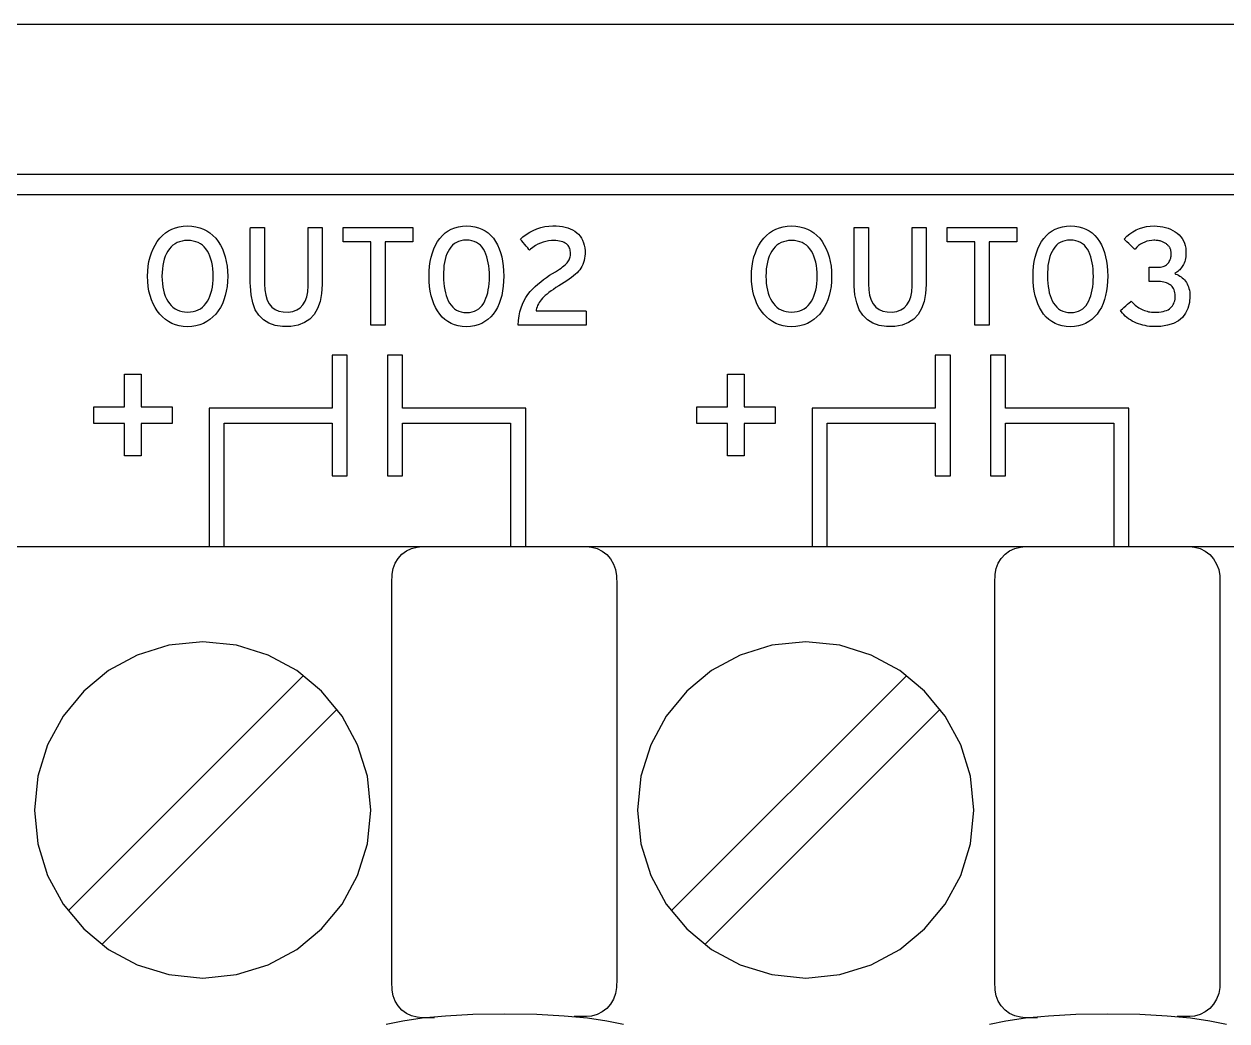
# Model space of a CAD drawing. Extents: x 1 to 47.7, y 0.2 to 33.4.
# Drawn here: x 27.297 to 28.493, y 14.192 to 15.184 of the extents above; entities that cross this region are included whole.
import ezdxf

# ---------------------------------------------------------------- set-up
doc = ezdxf.new("R2010")
doc.units = 0
doc.header["$MEASUREMENT"] = 0
doc.layers.add('6_0____DWG', color=7, linetype='CONTINUOUS')

msp = doc.modelspace()

# ---------------------------------------------------------------- linework, layer by layer
at = {"layer": '6_0____DWG'}
for points in [[(27.2886, 15.1836), (27.3414, 15.1836), (27.3951, 15.1836), (27.4499, 15.1836), (27.5058, 15.1836), (27.5626, 15.1836), (27.6204, 15.1836), (27.6793, 15.1836), (27.7391, 15.1836), (27.7999, 15.1836), (27.8616, 15.1836), (27.9243, 15.1836), (27.9879, 15.1836), (28.0524, 15.1836), (28.1179, 15.1836), (28.1842, 15.1836), (28.2514, 15.1836), (28.3195, 15.1836), (28.3884, 15.1836), (28.4582, 15.1836), (28.5288, 15.1836)], [(28.568, 15.0339), (28.4617, 15.0339), (28.3571, 15.0339), (28.2544, 15.0339), (28.1536, 15.0339), (28.0547, 15.0339), (27.9579, 15.0339), (27.8633, 15.0339), (27.7707, 15.0339), (27.6804, 15.0339), (27.5924, 15.0339), (27.5068, 15.0339), (27.4235, 15.0339), (27.3428, 15.0339), (27.2646, 15.0339)], [(27.2665, 15.0139), (27.3107, 15.0139), (27.3563, 15.0139), (27.4035, 15.0139), (27.4521, 15.0139), (27.5021, 15.0139), (27.5536, 15.0139), (27.6064, 15.0139), (27.6606, 15.0139), (27.7162, 15.0139), (27.773, 15.0139), (27.8312, 15.0139), (27.8906, 15.0139), (27.9513, 15.0139), (28.0131, 15.0139), (28.0762, 15.0139), (28.1404, 15.0139), (28.2058, 15.0139), (28.2722, 15.0139), (28.3398, 15.0139), (28.4084, 15.0139), (28.4781, 15.0139), (28.5488, 15.0139)], [(27.6557, 14.967), (27.6557, 14.884), (27.6416, 14.884), (27.6416, 14.967), (27.6141, 14.967), (27.6141, 14.9812), (27.6832, 14.9812), (27.6832, 14.967), (27.6557, 14.967)], [(28.2566, 14.967), (28.2566, 14.884), (28.2425, 14.884), (28.2425, 14.967), (28.215, 14.967), (28.215, 14.9812), (28.2841, 14.9812), (28.2841, 14.967), (28.2566, 14.967)], [(27.6031, 14.7865), (27.6031, 14.734), (27.6181, 14.734), (27.6181, 14.854), (27.6031, 14.854), (27.6031, 14.8015), (27.4806, 14.8015), (27.4806, 14.6636), (27.4956, 14.6636), (27.4956, 14.7865), (27.6031, 14.7865)], [(27.6731, 14.8015), (27.6731, 14.854), (27.6581, 14.854), (27.6581, 14.734), (27.6731, 14.734), (27.6731, 14.7865), (27.7806, 14.7865), (27.7806, 14.6636), (27.7956, 14.6636), (27.7956, 14.8015), (27.6731, 14.8015)], [(28.2031, 14.8015), (28.0806, 14.8015), (28.0806, 14.6636), (28.0956, 14.6636), (28.0956, 14.7865), (28.2031, 14.7865), (28.2031, 14.734), (28.2181, 14.734), (28.2181, 14.854), (28.2031, 14.854), (28.2031, 14.8015)], [(28.2731, 14.854), (28.2581, 14.854), (28.2581, 14.734), (28.2731, 14.734), (28.2731, 14.7865), (28.3806, 14.7865), (28.3806, 14.6636), (28.3956, 14.6636), (28.3956, 14.8015), (28.2731, 14.8015), (28.2731, 14.854)], [(27.4131, 14.7862), (27.4131, 14.7538), (27.3965, 14.7538), (27.3965, 14.7862), (27.3658, 14.7862), (27.3658, 14.8028), (27.3965, 14.8028), (27.3965, 14.8353), (27.4131, 14.8353), (27.4131, 14.8028), (27.4438, 14.8028), (27.4438, 14.7862), (27.4131, 14.7862)], [(28.0131, 14.7862), (28.0131, 14.7538), (27.9965, 14.7538), (27.9965, 14.7862), (27.9659, 14.7862), (27.9659, 14.8028), (27.9965, 14.8028), (27.9965, 14.8353), (28.0131, 14.8353), (28.0131, 14.8028), (28.0438, 14.8028), (28.0438, 14.7862), (28.0131, 14.7862)], [(26.4752, 14.6636), (31.4522, 14.6636)], [(27.7049, 14.1948), (27.7044, 14.1948), (27.703, 14.1948), (27.7011, 14.1948), (27.6989, 14.1948), (27.6967, 14.1948), (27.6947, 14.1948), (27.6932, 14.1948), (27.6925, 14.1948), (27.6877, 14.1952), (27.6821, 14.1967), (27.677, 14.1991), (27.6725, 14.2024), (27.6687, 14.2065), (27.6657, 14.2113), (27.6636, 14.2166), (27.6626, 14.2223), (27.6625, 14.2309), (27.6625, 14.2653), (27.6625, 14.322), (27.6625, 14.392), (27.6625, 14.4664), (27.6625, 14.5364), (27.6625, 14.5931), (27.6625, 14.6275), (27.6626, 14.6361), (27.6636, 14.6418), (27.6657, 14.6471), (27.6687, 14.6519), (27.6725, 14.656), (27.677, 14.6593), (27.6821, 14.6617), (27.6877, 14.6632), (27.6925, 14.6636), (27.6932, 14.6636), (27.6947, 14.6636), (27.6967, 14.6636), (27.6989, 14.6636), (27.7011, 14.6636), (27.703, 14.6636), (27.7044, 14.6636), (27.7049, 14.6636)], [(27.8438, 14.6636), (27.8443, 14.6636), (27.8457, 14.6636), (27.8476, 14.6636), (27.8498, 14.6636), (27.852, 14.6636), (27.854, 14.6636), (27.8555, 14.6636), (27.8562, 14.6636), (27.861, 14.6632), (27.8666, 14.6616), (27.8717, 14.6591), (27.8762, 14.6556), (27.88, 14.6513), (27.883, 14.6463), (27.8851, 14.6408), (27.8861, 14.6347), (27.8862, 14.626), (27.8862, 14.592), (27.8862, 14.5359), (27.8862, 14.4666), (27.8862, 14.3929), (27.8862, 14.3236), (27.8862, 14.2675), (27.8862, 14.2335), (27.8861, 14.2248), (27.8851, 14.2188), (27.883, 14.2132), (27.88, 14.2083), (27.8762, 14.204), (27.8717, 14.2005), (27.8666, 14.1979), (27.861, 14.1964), (27.8562, 14.196), (27.8555, 14.196), (27.854, 14.196), (27.852, 14.196), (27.8498, 14.196), (27.8476, 14.196), (27.8457, 14.196), (27.8443, 14.196), (27.8438, 14.196)], [(28.3049, 14.1948), (28.3044, 14.1948), (28.303, 14.1948), (28.3011, 14.1948), (28.2989, 14.1948), (28.2967, 14.1948), (28.2947, 14.1948), (28.2932, 14.1948), (28.2925, 14.1948), (28.2878, 14.1952), (28.2822, 14.1967), (28.277, 14.1991), (28.2725, 14.2024), (28.2687, 14.2065), (28.2657, 14.2113), (28.2636, 14.2166), (28.2626, 14.2223), (28.2625, 14.2309), (28.2625, 14.2653), (28.2625, 14.322), (28.2625, 14.392), (28.2625, 14.4664), (28.2625, 14.5364), (28.2625, 14.5931), (28.2625, 14.6275), (28.2626, 14.6361), (28.2636, 14.6418), (28.2657, 14.6471), (28.2687, 14.6519), (28.2725, 14.656), (28.277, 14.6593), (28.2822, 14.6617), (28.2878, 14.6632), (28.2925, 14.6636), (28.2932, 14.6636), (28.2947, 14.6636), (28.2967, 14.6636), (28.2989, 14.6636), (28.3011, 14.6636), (28.303, 14.6636), (28.3044, 14.6636), (28.3049, 14.6636)], [(28.4438, 14.6636), (28.4444, 14.6636), (28.4457, 14.6636), (28.4476, 14.6636), (28.4498, 14.6636), (28.452, 14.6636), (28.454, 14.6636), (28.4555, 14.6636), (28.4562, 14.6636), (28.461, 14.6632), (28.4666, 14.6616), (28.4717, 14.6591), (28.4762, 14.6556), (28.48, 14.6513), (28.483, 14.6463), (28.4851, 14.6408), (28.4861, 14.6347), (28.4862, 14.626), (28.4862, 14.592), (28.4862, 14.5359), (28.4862, 14.4666), (28.4862, 14.3929), (28.4862, 14.3236), (28.4862, 14.2675), (28.4862, 14.2335), (28.4861, 14.2248), (28.4851, 14.2188), (28.483, 14.2132), (28.48, 14.2083), (28.4762, 14.204), (28.4717, 14.2005), (28.4666, 14.1979), (28.461, 14.1964), (28.4562, 14.196), (28.4555, 14.196), (28.454, 14.196), (28.452, 14.196), (28.4498, 14.196), (28.4476, 14.196), (28.4457, 14.196), (28.4444, 14.196), (28.4438, 14.196)], [(27.3404, 14.3011), (27.5747, 14.5354)], [(27.9404, 14.3011), (28.1747, 14.5354)], [(27.3738, 14.2677), (27.6081, 14.502)], [(27.9739, 14.2677), (28.2081, 14.502)], [(27.6569, 14.1883), (27.6733, 14.1917), (27.6927, 14.1946), (27.7158, 14.1968), (27.743, 14.1983), (27.7748, 14.1988), (27.8067, 14.1983), (27.8339, 14.1968), (27.857, 14.1946), (27.8764, 14.1917), (27.8928, 14.1883)], [(28.2569, 14.1883), (28.2733, 14.1917), (28.2927, 14.1946), (28.3158, 14.1968), (28.343, 14.1983), (28.3748, 14.1988), (28.4067, 14.1983), (28.4339, 14.1968), (28.457, 14.1946), (28.4764, 14.1917), (28.4928, 14.1883)]]:
    msp.add_lwpolyline(points, dxfattribs=at)
for points in [[(27.4991, 14.9326), (27.4989, 14.9275), (27.4985, 14.9225), (27.4977, 14.9179), (27.4967, 14.9134), (27.4954, 14.9093), (27.4938, 14.9053), (27.4919, 14.9017), (27.4897, 14.8982), (27.4872, 14.895), (27.4844, 14.8922), (27.4815, 14.8896), (27.4783, 14.8875), (27.4749, 14.8858), (27.4713, 14.8844), (27.4675, 14.8834), (27.4634, 14.8827), (27.4592, 14.8824), (27.4549, 14.8827), (27.4509, 14.8834), (27.4471, 14.8844), (27.4436, 14.8858), (27.4402, 14.8875), (27.4371, 14.8896), (27.4342, 14.8922), (27.4315, 14.895), (27.429, 14.8982), (27.4268, 14.9017), (27.4249, 14.9053), (27.4232, 14.9093), (27.4219, 14.9134), (27.4208, 14.9179), (27.42, 14.9225), (27.4195, 14.9275), (27.4194, 14.9326), (27.4195, 14.9378), (27.42, 14.9427), (27.4208, 14.9474), (27.4219, 14.9519), (27.4232, 14.9561), (27.4249, 14.96), (27.4268, 14.9637), (27.429, 14.9672), (27.4315, 14.9704), (27.4342, 14.9732), (27.4371, 14.9757), (27.4402, 14.9778), (27.4436, 14.9795), (27.4471, 14.9809), (27.4509, 14.9819), (27.4549, 14.9825), (27.4592, 14.9827), (27.4634, 14.9825), (27.4675, 14.9819), (27.4713, 14.9809), (27.4749, 14.9795), (27.4783, 14.9778), (27.4815, 14.9757), (27.4844, 14.9732), (27.4872, 14.9704), (27.4897, 14.9672), (27.4919, 14.9637), (27.4938, 14.96), (27.4954, 14.9561), (27.4967, 14.9519), (27.4977, 14.9474), (27.4985, 14.9427), (27.4989, 14.9378)], [(27.5932, 14.9245), (27.5926, 14.9154), (27.5911, 14.9074), (27.5886, 14.9005), (27.5852, 14.8947), (27.5808, 14.89), (27.5754, 14.8865), (27.5691, 14.884), (27.5618, 14.8827), (27.5538, 14.8826), (27.5465, 14.8837), (27.5401, 14.886), (27.5346, 14.8894), (27.5301, 14.8938), (27.5266, 14.8994), (27.524, 14.9062), (27.5224, 14.914), (27.5217, 14.9229), (27.5216, 14.9262), (27.5216, 14.9312), (27.5216, 14.9389), (27.5216, 14.9481), (27.5216, 14.9579), (27.5216, 14.9672), (27.5216, 14.9748), (27.5216, 14.9798), (27.5217, 14.9812), (27.5224, 14.9812), (27.5239, 14.9812), (27.526, 14.9812), (27.5284, 14.9812), (27.5309, 14.9812), (27.5331, 14.9812), (27.5347, 14.9812), (27.5357, 14.9812), (27.5357, 14.9804), (27.5357, 14.9761), (27.5357, 14.9689), (27.5357, 14.96), (27.5357, 14.9503), (27.5357, 14.9409), (27.5357, 14.9329), (27.5357, 14.9273), (27.5357, 14.9252), (27.536, 14.919), (27.5369, 14.9137), (27.5384, 14.909), (27.5404, 14.9051), (27.543, 14.902), (27.5462, 14.8996), (27.55, 14.898), (27.5544, 14.8971), (27.5593, 14.897), (27.5638, 14.8977), (27.5678, 14.8992), (27.5712, 14.9013), (27.5739, 14.9042), (27.5761, 14.9078), (27.5777, 14.9121), (27.5787, 14.9172), (27.5791, 14.923), (27.5791, 14.9256), (27.5791, 14.9307), (27.5791, 14.9384), (27.5791, 14.9478), (27.5791, 14.9577), (27.5791, 14.967), (27.5791, 14.9747), (27.5791, 14.9798), (27.5791, 14.9812), (27.5798, 14.9812), (27.5814, 14.9812), (27.5835, 14.9812), (27.5859, 14.9812), (27.5883, 14.9812), (27.5905, 14.9812), (27.5922, 14.9812), (27.5931, 14.9812), (27.5932, 14.9804), (27.5932, 14.976), (27.5932, 14.9688), (27.5932, 14.9597), (27.5932, 14.9499), (27.5932, 14.9404), (27.5932, 14.9323), (27.5932, 14.9266)], [(27.7738, 14.9328), (27.7736, 14.9276), (27.7733, 14.9227), (27.7726, 14.918), (27.7717, 14.9136), (27.7705, 14.9094), (27.7691, 14.9055), (27.7674, 14.9017), (27.7655, 14.8983), (27.7632, 14.895), (27.7608, 14.8922), (27.758, 14.8896), (27.7551, 14.8875), (27.7519, 14.8858), (27.7484, 14.8844), (27.7447, 14.8834), (27.7407, 14.8827), (27.7365, 14.8824), (27.7324, 14.8827), (27.7284, 14.8833), (27.7248, 14.8843), (27.7213, 14.8857), (27.7181, 14.8875), (27.7152, 14.8896), (27.7125, 14.8921), (27.7101, 14.8949), (27.7078, 14.8981), (27.7059, 14.9015), (27.7042, 14.9052), (27.7028, 14.9091), (27.7016, 14.9133), (27.7007, 14.9177), (27.7, 14.9224), (27.6996, 14.9273), (27.6995, 14.9325), (27.6996, 14.9377), (27.7, 14.9426), (27.7007, 14.9473), (27.7016, 14.9517), (27.7028, 14.9559), (27.7043, 14.9599), (27.706, 14.9636), (27.708, 14.9671), (27.7102, 14.9703), (27.7127, 14.9732), (27.7154, 14.9757), (27.7184, 14.9778), (27.7216, 14.9796), (27.725, 14.9809), (27.7287, 14.9819), (27.7326, 14.9825), (27.7368, 14.9827), (27.741, 14.9825), (27.7449, 14.9819), (27.7486, 14.9809), (27.7521, 14.9795), (27.7553, 14.9778), (27.7582, 14.9757), (27.7609, 14.9732), (27.7634, 14.9704), (27.7656, 14.9672), (27.7675, 14.9638), (27.7692, 14.9601), (27.7706, 14.9562), (27.7717, 14.952), (27.7726, 14.9475), (27.7733, 14.9429), (27.7736, 14.9379)], [(27.788, 14.884), (27.7884, 14.8887), (27.7891, 14.8931), (27.7899, 14.8973), (27.791, 14.9012), (27.7924, 14.9049), (27.794, 14.9084), (27.7958, 14.9116), (27.7978, 14.9146), (27.8001, 14.9174), (27.8026, 14.92), (27.8051, 14.9225), (27.8077, 14.9249), (27.8105, 14.9272), (27.8133, 14.9294), (27.8163, 14.9315), (27.8193, 14.9336), (27.8224, 14.9355), (27.8252, 14.9371), (27.8272, 14.9384), (27.8291, 14.9396), (27.8308, 14.9408), (27.8323, 14.9419), (27.8337, 14.943), (27.8349, 14.9441), (27.836, 14.9451), (27.8369, 14.9461), (27.8376, 14.947), (27.8382, 14.948), (27.8387, 14.949), (27.8392, 14.95), (27.8396, 14.9511), (27.8399, 14.9521), (27.8401, 14.9532), (27.8402, 14.9543), (27.8402, 14.9554), (27.8402, 14.9567), (27.84, 14.9579), (27.8398, 14.9591), (27.8394, 14.9603), (27.839, 14.9613), (27.8384, 14.9623), (27.8377, 14.9632), (27.837, 14.9641), (27.8361, 14.9649), (27.835, 14.9656), (27.8338, 14.9662), (27.8325, 14.9668), (27.831, 14.9673), (27.8293, 14.9676), (27.8276, 14.9679), (27.8257, 14.9681), (27.8236, 14.9682), (27.8212, 14.9682), (27.8184, 14.9679), (27.8156, 14.9674), (27.8129, 14.9667), (27.8103, 14.9657), (27.8077, 14.9645), (27.8052, 14.9631), (27.8028, 14.9614), (27.8005, 14.9595), (27.7993, 14.9587), (27.7987, 14.9594), (27.7976, 14.9608), (27.7962, 14.9625), (27.7947, 14.9644), (27.7932, 14.9662), (27.7919, 14.9678), (27.7909, 14.969), (27.7905, 14.9696), (27.7929, 14.9718), (27.7962, 14.9743), (27.7996, 14.9765), (27.8031, 14.9783), (27.8068, 14.9799), (27.8106, 14.9811), (27.8145, 14.982), (27.8185, 14.9825), (27.8226, 14.9827), (27.8259, 14.9827), (27.8291, 14.9824), (27.8321, 14.982), (27.8349, 14.9814), (27.8375, 14.9807), (27.84, 14.9798), (27.8423, 14.9787), (27.8445, 14.9774), (27.8464, 14.976), (27.8482, 14.9744), (27.8498, 14.9726), (27.8511, 14.9706), (27.8522, 14.9684), (27.8531, 14.966), (27.8538, 14.9635), (27.8543, 14.9608), (27.8546, 14.9579), (27.8546, 14.9551), (27.8545, 14.9527), (27.8542, 14.9505), (27.8538, 14.9483), (27.8532, 14.9463), (27.8525, 14.9444), (27.8516, 14.9425), (27.8506, 14.9408), (27.8495, 14.9392), (27.8482, 14.9377), (27.8467, 14.9361), (27.845, 14.9346), (27.8431, 14.933), (27.8411, 14.9314), (27.8389, 14.9298), (27.8365, 14.9282), (27.834, 14.9265), (27.8313, 14.9248), (27.8284, 14.9231), (27.8257, 14.9213), (27.8231, 14.9196), (27.8208, 14.918), (27.8187, 14.9165), (27.8168, 14.9149), (27.8151, 14.9135), (27.8136, 14.9121), (27.8123, 14.9107), (27.8111, 14.9093), (27.81, 14.9079), (27.8091, 14.9065), (27.8082, 14.9051), (27.8075, 14.9036), (27.8069, 14.9022), (27.8063, 14.9007), (27.8059, 14.8991), (27.8059, 14.8981), (27.8088, 14.8981), (27.8144, 14.8981), (27.8218, 14.8981), (27.8302, 14.8981), (27.8386, 14.8981), (27.8461, 14.8981), (27.852, 14.8981), (27.8552, 14.8981), (27.8556, 14.8979), (27.8556, 14.8969), (27.8556, 14.8952), (27.8556, 14.893), (27.8556, 14.8907), (27.8556, 14.8883), (27.8556, 14.8863), (27.8556, 14.8848), (27.8556, 14.884), (27.8541, 14.884), (27.8484, 14.884), (27.8396, 14.884), (27.8288, 14.884), (27.8173, 14.884), (27.8063, 14.884), (27.7969, 14.884), (27.7904, 14.884)], [(28.1, 14.9326), (28.0998, 14.9275), (28.0994, 14.9225), (28.0986, 14.9179), (28.0976, 14.9134), (28.0963, 14.9093), (28.0946, 14.9053), (28.0927, 14.9017), (28.0906, 14.8982), (28.0881, 14.895), (28.0853, 14.8922), (28.0824, 14.8896), (28.0792, 14.8875), (28.0758, 14.8858), (28.0722, 14.8844), (28.0684, 14.8834), (28.0643, 14.8827), (28.0601, 14.8824), (28.0558, 14.8827), (28.0518, 14.8834), (28.048, 14.8844), (28.0445, 14.8858), (28.0411, 14.8875), (28.038, 14.8896), (28.0351, 14.8922), (28.0324, 14.895), (28.0299, 14.8982), (28.0277, 14.9017), (28.0257, 14.9053), (28.0241, 14.9093), (28.0227, 14.9134), (28.0217, 14.9179), (28.0209, 14.9225), (28.0204, 14.9275), (28.0203, 14.9326), (28.0204, 14.9378), (28.0209, 14.9427), (28.0217, 14.9474), (28.0227, 14.9519), (28.0241, 14.9561), (28.0257, 14.96), (28.0277, 14.9637), (28.0299, 14.9672), (28.0324, 14.9704), (28.0351, 14.9732), (28.038, 14.9757), (28.0411, 14.9778), (28.0445, 14.9795), (28.048, 14.9809), (28.0518, 14.9819), (28.0558, 14.9825), (28.0601, 14.9827), (28.0643, 14.9825), (28.0684, 14.9819), (28.0722, 14.9809), (28.0758, 14.9795), (28.0792, 14.9778), (28.0824, 14.9757), (28.0853, 14.9732), (28.0881, 14.9704), (28.0906, 14.9672), (28.0927, 14.9637), (28.0946, 14.96), (28.0963, 14.9561), (28.0976, 14.9519), (28.0986, 14.9474), (28.0994, 14.9427), (28.0998, 14.9378)], [(28.1941, 14.9245), (28.1935, 14.9154), (28.192, 14.9074), (28.1895, 14.9005), (28.1861, 14.8947), (28.1817, 14.89), (28.1763, 14.8865), (28.17, 14.884), (28.1627, 14.8827), (28.1547, 14.8826), (28.1473, 14.8837), (28.141, 14.886), (28.1355, 14.8894), (28.131, 14.8938), (28.1275, 14.8994), (28.1249, 14.9062), (28.1232, 14.914), (28.1225, 14.9229), (28.1225, 14.9262), (28.1225, 14.9312), (28.1225, 14.9389), (28.1225, 14.9481), (28.1225, 14.9579), (28.1225, 14.9672), (28.1225, 14.9748), (28.1225, 14.9798), (28.1225, 14.9812), (28.1233, 14.9812), (28.1248, 14.9812), (28.1269, 14.9812), (28.1293, 14.9812), (28.1318, 14.9812), (28.1339, 14.9812), (28.1356, 14.9812), (28.1365, 14.9812), (28.1366, 14.9804), (28.1366, 14.9761), (28.1366, 14.9689), (28.1366, 14.96), (28.1366, 14.9503), (28.1366, 14.9409), (28.1366, 14.9329), (28.1366, 14.9273), (28.1366, 14.9252), (28.1369, 14.919), (28.1378, 14.9137), (28.1392, 14.909), (28.1413, 14.9051), (28.1439, 14.902), (28.1471, 14.8996), (28.1509, 14.898), (28.1553, 14.8971), (28.1602, 14.897), (28.1647, 14.8977), (28.1687, 14.8992), (28.1721, 14.9013), (28.1748, 14.9042), (28.177, 14.9078), (28.1786, 14.9121), (28.1796, 14.9172), (28.18, 14.923), (28.18, 14.9256), (28.18, 14.9307), (28.18, 14.9384), (28.18, 14.9478), (28.18, 14.9577), (28.18, 14.967), (28.18, 14.9747), (28.18, 14.9798), (28.18, 14.9812), (28.1807, 14.9812), (28.1823, 14.9812), (28.1844, 14.9812), (28.1868, 14.9812), (28.1892, 14.9812), (28.1914, 14.9812), (28.1931, 14.9812), (28.194, 14.9812), (28.1941, 14.9804), (28.1941, 14.976), (28.1941, 14.9688), (28.1941, 14.9597), (28.1941, 14.9499), (28.1941, 14.9404), (28.1941, 14.9323), (28.1941, 14.9266)], [(28.3747, 14.9328), (28.3745, 14.9276), (28.3741, 14.9227), (28.3735, 14.918), (28.3726, 14.9136), (28.3714, 14.9094), (28.37, 14.9055), (28.3683, 14.9017), (28.3663, 14.8983), (28.3641, 14.895), (28.3616, 14.8922), (28.3589, 14.8896), (28.356, 14.8875), (28.3527, 14.8858), (28.3493, 14.8844), (28.3456, 14.8834), (28.3416, 14.8827), (28.3374, 14.8824), (28.3332, 14.8827), (28.3293, 14.8833), (28.3256, 14.8843), (28.3222, 14.8857), (28.319, 14.8875), (28.3161, 14.8896), (28.3134, 14.8921), (28.3109, 14.8949), (28.3087, 14.8981), (28.3068, 14.9015), (28.3051, 14.9052), (28.3037, 14.9091), (28.3025, 14.9133), (28.3016, 14.9177), (28.3009, 14.9224), (28.3005, 14.9273), (28.3004, 14.9325), (28.3005, 14.9377), (28.3009, 14.9426), (28.3016, 14.9473), (28.3025, 14.9517), (28.3037, 14.9559), (28.3052, 14.9599), (28.3069, 14.9636), (28.3088, 14.9671), (28.3111, 14.9703), (28.3136, 14.9732), (28.3163, 14.9757), (28.3193, 14.9778), (28.3225, 14.9796), (28.3259, 14.9809), (28.3296, 14.9819), (28.3335, 14.9825), (28.3377, 14.9827), (28.3419, 14.9825), (28.3458, 14.9819), (28.3495, 14.9809), (28.353, 14.9795), (28.3562, 14.9778), (28.3591, 14.9757), (28.3618, 14.9732), (28.3643, 14.9704), (28.3664, 14.9672), (28.3684, 14.9638), (28.37, 14.9601), (28.3715, 14.9562), (28.3726, 14.952), (28.3735, 14.9475), (28.3741, 14.9429), (28.3745, 14.9379)], [(28.4564, 14.9129), (28.4559, 14.9064), (28.4544, 14.9007), (28.4521, 14.8958), (28.449, 14.8917), (28.4449, 14.8883), (28.44, 14.8857), (28.4342, 14.8839), (28.4275, 14.8828), (28.4208, 14.8825), (28.4185, 14.8826), (28.4163, 14.8828), (28.414, 14.8831), (28.4118, 14.8835), (28.4096, 14.884), (28.4075, 14.8846), (28.4053, 14.8853), (28.4032, 14.8861), (28.4012, 14.8871), (28.3991, 14.8881), (28.3972, 14.8892), (28.3954, 14.8904), (28.3937, 14.8917), (28.3921, 14.893), (28.3906, 14.8945), (28.3892, 14.896), (28.3879, 14.8976), (28.3873, 14.8986), (28.388, 14.8992), (28.3892, 14.9003), (28.3908, 14.9017), (28.3926, 14.9033), (28.3944, 14.9048), (28.396, 14.9062), (28.3973, 14.9073), (28.3979, 14.9079), (28.3986, 14.9073), (28.3997, 14.9061), (28.4008, 14.905), (28.402, 14.9039), (28.4032, 14.903), (28.4044, 14.9021), (28.4056, 14.9012), (28.4069, 14.9005), (28.4083, 14.8998), (28.4097, 14.8992), (28.4111, 14.8986), (28.4125, 14.8982), (28.4139, 14.8978), (28.4153, 14.8974), (28.4167, 14.8972), (28.4181, 14.897), (28.4195, 14.8969), (28.421, 14.8968), (28.4233, 14.8969), (28.4256, 14.897), (28.4278, 14.8973), (28.4298, 14.8976), (28.4316, 14.8981), (28.4332, 14.8987), (28.4347, 14.8994), (28.436, 14.9002), (28.4372, 14.9012), (28.4382, 14.9021), (28.439, 14.9032), (28.4398, 14.9044), (28.4404, 14.9056), (28.4409, 14.9069), (28.4413, 14.9083), (28.4416, 14.9098), (28.4418, 14.9114), (28.4418, 14.9131), (28.4417, 14.9147), (28.4415, 14.9163), (28.4411, 14.9177), (28.4407, 14.9191), (28.4401, 14.9203), (28.4395, 14.9214), (28.4387, 14.9225), (28.4378, 14.9234), (28.4367, 14.9242), (28.4356, 14.9249), (28.4344, 14.9256), (28.4331, 14.9261), (28.4318, 14.9266), (28.4304, 14.9269), (28.4289, 14.9272), (28.4273, 14.9274), (28.4257, 14.9275), (28.4246, 14.9275), (28.4241, 14.9275), (28.4231, 14.9275), (28.4218, 14.9275), (28.4203, 14.9275), (28.4188, 14.9275), (28.4175, 14.9275), (28.4165, 14.9275), (28.4159, 14.9275), (28.4159, 14.9277), (28.4159, 14.9287), (28.4159, 14.9304), (28.4159, 14.9325), (28.4159, 14.9349), (28.4159, 14.9372), (28.4159, 14.9392), (28.4159, 14.9408), (28.4159, 14.9415), (28.416, 14.9416), (28.4167, 14.9416), (28.4178, 14.9416), (28.4192, 14.9416), (28.4206, 14.9416), (28.4221, 14.9416), (28.4233, 14.9416), (28.4242, 14.9416), (28.4246, 14.9416), (28.4258, 14.9416), (28.4272, 14.9418), (28.4286, 14.942), (28.4298, 14.9423), (28.4309, 14.9428), (28.432, 14.9433), (28.433, 14.944), (28.4339, 14.9447), (28.4347, 14.9456), (28.4353, 14.9465), (28.4359, 14.9474), (28.4365, 14.9484), (28.4369, 14.9494), (28.4373, 14.9505), (28.4375, 14.9516), (28.4377, 14.9527), (28.4378, 14.9539), (28.4379, 14.955), (28.4379, 14.9555), (28.4378, 14.956), (28.4378, 14.9565), (28.4377, 14.957), (28.4376, 14.9575), (28.4376, 14.958), (28.4374, 14.9585), (28.4373, 14.9591), (28.4372, 14.9596), (28.4369, 14.9601), (28.4367, 14.9606), (28.4364, 14.9611), (28.4361, 14.9616), (28.4357, 14.9621), (28.4353, 14.9626), (28.4349, 14.963), (28.4345, 14.9635), (28.4341, 14.9639), (28.4336, 14.9644), (28.433, 14.9648), (28.4325, 14.9653), (28.4319, 14.9656), (28.4313, 14.966), (28.4306, 14.9664), (28.4299, 14.9667), (28.4292, 14.967), (28.4284, 14.9673), (28.4276, 14.9675), (28.4267, 14.9678), (28.4258, 14.9679), (28.4248, 14.9681), (28.4238, 14.9682), (28.4227, 14.9683), (28.4216, 14.9684), (28.4204, 14.9684), (28.4184, 14.9683), (28.416, 14.968), (28.4137, 14.9675), (28.4115, 14.9667), (28.4094, 14.9657), (28.4074, 14.9645), (28.4054, 14.9631), (28.4035, 14.9615), (28.4018, 14.9596), (28.4012, 14.9596), (28.4003, 14.9605), (28.3989, 14.9618), (28.3973, 14.9635), (28.3955, 14.9652), (28.3938, 14.9669), (28.3924, 14.9683), (28.3914, 14.9692), (28.391, 14.9696), (28.3938, 14.9724), (28.3966, 14.9748), (28.3996, 14.9769), (28.4028, 14.9787), (28.4061, 14.9802), (28.4096, 14.9813), (28.4132, 14.9821), (28.417, 14.9826), (28.4208, 14.9827), (28.4238, 14.9826), (28.4267, 14.9823), (28.4295, 14.9819), (28.4322, 14.9813), (28.4347, 14.9805), (28.4372, 14.9795), (28.4395, 14.9783), (28.4417, 14.977), (28.4438, 14.9755), (28.4456, 14.9739), (28.4473, 14.972), (28.4487, 14.9701), (28.4499, 14.9679), (28.4509, 14.9657), (28.4516, 14.9633), (28.4522, 14.9607), (28.4525, 14.958), (28.4525, 14.9555), (28.4524, 14.9537), (28.4522, 14.9519), (28.4519, 14.9502), (28.4516, 14.9487), (28.4512, 14.9472), (28.4507, 14.9458), (28.4502, 14.9445), (28.4495, 14.9433), (28.4488, 14.9422), (28.4481, 14.9412), (28.4472, 14.9402), (28.4464, 14.9392), (28.4455, 14.9383), (28.4445, 14.9375), (28.4435, 14.9367), (28.4425, 14.936), (28.4414, 14.9353), (28.4422, 14.9348), (28.4436, 14.9343), (28.445, 14.9336), (28.4464, 14.9329), (28.4476, 14.9321), (28.4488, 14.9311), (28.4499, 14.9301), (28.451, 14.929), (28.452, 14.9278), (28.4529, 14.9265), (28.4537, 14.9251), (28.4544, 14.9236), (28.455, 14.9221), (28.4555, 14.9204), (28.4559, 14.9187), (28.4562, 14.9168), (28.4563, 14.9149)], [(27.4847, 14.9326), (27.4847, 14.9365), (27.4844, 14.9401), (27.4839, 14.9435), (27.4833, 14.9467), (27.4825, 14.9498), (27.4815, 14.9526), (27.4804, 14.9552), (27.479, 14.9577), (27.4775, 14.9599), (27.4758, 14.9618), (27.4739, 14.9635), (27.4719, 14.9649), (27.4697, 14.9661), (27.4673, 14.967), (27.4648, 14.9677), (27.4621, 14.9681), (27.4592, 14.9682), (27.4563, 14.9681), (27.4537, 14.9677), (27.4512, 14.967), (27.4488, 14.9661), (27.4467, 14.9649), (27.4446, 14.9635), (27.4428, 14.9618), (27.4411, 14.9599), (27.4396, 14.9577), (27.4382, 14.9552), (27.437, 14.9526), (27.436, 14.9498), (27.4352, 14.9467), (27.4346, 14.9435), (27.4341, 14.9401), (27.4338, 14.9365), (27.4337, 14.9326), (27.4338, 14.9289), (27.4341, 14.9253), (27.4346, 14.9219), (27.4352, 14.9187), (27.436, 14.9157), (27.437, 14.9129), (27.4382, 14.9103), (27.4396, 14.9079), (27.4411, 14.9056), (27.4428, 14.9036), (27.4446, 14.9018), (27.4467, 14.9003), (27.4488, 14.8991), (27.4512, 14.8982), (27.4537, 14.8975), (27.4563, 14.8971), (27.4592, 14.897), (27.4621, 14.8971), (27.4648, 14.8975), (27.4673, 14.8982), (27.4697, 14.8991), (27.4719, 14.9003), (27.4739, 14.9018), (27.4758, 14.9036), (27.4775, 14.9056), (27.479, 14.9079), (27.4804, 14.9103), (27.4815, 14.9129), (27.4825, 14.9157), (27.4833, 14.9187), (27.4839, 14.9219), (27.4844, 14.9253), (27.4847, 14.9289)], [(27.7595, 14.9325), (27.7595, 14.9361), (27.7592, 14.9396), (27.7589, 14.9429), (27.7584, 14.9461), (27.7577, 14.9491), (27.7569, 14.9519), (27.756, 14.9546), (27.7549, 14.9572), (27.7536, 14.9595), (27.7522, 14.9616), (27.7505, 14.9635), (27.7487, 14.965), (27.7466, 14.9663), (27.7444, 14.9673), (27.742, 14.968), (27.7393, 14.9685), (27.7365, 14.9686), (27.7337, 14.9685), (27.7312, 14.968), (27.7288, 14.9673), (27.7266, 14.9663), (27.7246, 14.9651), (27.7227, 14.9635), (27.7211, 14.9617), (27.7197, 14.9597), (27.7184, 14.9573), (27.7173, 14.9548), (27.7163, 14.9522), (27.7155, 14.9493), (27.7149, 14.9464), (27.7143, 14.9432), (27.714, 14.9399), (27.7138, 14.9364), (27.7138, 14.9328), (27.7138, 14.9292), (27.7141, 14.9257), (27.7144, 14.9224), (27.715, 14.9193), (27.7157, 14.9163), (27.7165, 14.9135), (27.7175, 14.9108), (27.7186, 14.9083), (27.7199, 14.9059), (27.7214, 14.9038), (27.723, 14.9019), (27.7249, 14.9003), (27.7269, 14.899), (27.7291, 14.8979), (27.7315, 14.8972), (27.734, 14.8967), (27.7368, 14.8965), (27.7396, 14.8967), (27.7422, 14.8972), (27.7446, 14.8979), (27.7468, 14.8989), (27.7489, 14.9002), (27.7507, 14.9018), (27.7523, 14.9037), (27.7538, 14.9058), (27.755, 14.9082), (27.7561, 14.9107), (27.757, 14.9133), (27.7578, 14.9161), (27.7584, 14.9191), (27.7589, 14.9222), (27.7593, 14.9255), (27.7595, 14.9289)], [(28.0856, 14.9326), (28.0855, 14.9365), (28.0853, 14.9401), (28.0848, 14.9435), (28.0842, 14.9467), (28.0834, 14.9498), (28.0824, 14.9526), (28.0813, 14.9552), (28.0799, 14.9577), (28.0784, 14.9599), (28.0767, 14.9618), (28.0748, 14.9635), (28.0728, 14.9649), (28.0706, 14.9661), (28.0682, 14.967), (28.0657, 14.9677), (28.0629, 14.9681), (28.0601, 14.9682), (28.0572, 14.9681), (28.0546, 14.9677), (28.0521, 14.967), (28.0497, 14.9661), (28.0475, 14.9649), (28.0455, 14.9635), (28.0437, 14.9618), (28.042, 14.9599), (28.0404, 14.9577), (28.0391, 14.9552), (28.0379, 14.9526), (28.0369, 14.9498), (28.0361, 14.9467), (28.0354, 14.9435), (28.035, 14.9401), (28.0347, 14.9365), (28.0346, 14.9326), (28.0347, 14.9289), (28.035, 14.9253), (28.0354, 14.9219), (28.0361, 14.9187), (28.0369, 14.9157), (28.0379, 14.9129), (28.0391, 14.9103), (28.0404, 14.9079), (28.042, 14.9056), (28.0437, 14.9036), (28.0455, 14.9018), (28.0475, 14.9003), (28.0497, 14.8991), (28.0521, 14.8982), (28.0546, 14.8975), (28.0572, 14.8971), (28.0601, 14.897), (28.0629, 14.8971), (28.0657, 14.8975), (28.0682, 14.8982), (28.0706, 14.8991), (28.0728, 14.9003), (28.0748, 14.9018), (28.0767, 14.9036), (28.0784, 14.9056), (28.0799, 14.9079), (28.0813, 14.9103), (28.0824, 14.9129), (28.0834, 14.9157), (28.0842, 14.9187), (28.0848, 14.9219), (28.0853, 14.9253), (28.0855, 14.9289)], [(28.3604, 14.9325), (28.3603, 14.9361), (28.3601, 14.9396), (28.3598, 14.9429), (28.3593, 14.9461), (28.3586, 14.9491), (28.3578, 14.9519), (28.3569, 14.9546), (28.3558, 14.9572), (28.3545, 14.9595), (28.353, 14.9616), (28.3514, 14.9635), (28.3495, 14.965), (28.3475, 14.9663), (28.3453, 14.9673), (28.3428, 14.968), (28.3402, 14.9685), (28.3374, 14.9686), (28.3346, 14.9685), (28.3321, 14.968), (28.3297, 14.9673), (28.3275, 14.9663), (28.3254, 14.9651), (28.3236, 14.9635), (28.322, 14.9617), (28.3206, 14.9597), (28.3193, 14.9573), (28.3182, 14.9548), (28.3172, 14.9522), (28.3164, 14.9493), (28.3157, 14.9464), (28.3152, 14.9432), (28.3149, 14.9399), (28.3147, 14.9364), (28.3146, 14.9328), (28.3147, 14.9292), (28.3149, 14.9257), (28.3153, 14.9224), (28.3159, 14.9193), (28.3165, 14.9163), (28.3174, 14.9135), (28.3184, 14.9108), (28.3195, 14.9083), (28.3208, 14.9059), (28.3223, 14.9038), (28.3239, 14.9019), (28.3257, 14.9003), (28.3278, 14.899), (28.33, 14.8979), (28.3323, 14.8972), (28.3349, 14.8967), (28.3377, 14.8965), (28.3405, 14.8967), (28.3431, 14.8972), (28.3455, 14.8979), (28.3477, 14.8989), (28.3498, 14.9002), (28.3516, 14.9018), (28.3532, 14.9037), (28.3546, 14.9058), (28.3559, 14.9082), (28.3569, 14.9107), (28.3579, 14.9133), (28.3586, 14.9161), (28.3593, 14.9191), (28.3598, 14.9222), (28.3601, 14.9255), (28.3603, 14.9289)], [(27.3068, 14.4014), (27.3102, 14.3677), (27.32, 14.3363), (27.3354, 14.3079), (27.3559, 14.2832), (27.3806, 14.2628), (27.4091, 14.2474), (27.4405, 14.2377), (27.4743, 14.2343), (27.508, 14.2377), (27.5394, 14.2474), (27.5678, 14.2628), (27.5925, 14.2832), (27.613, 14.3079), (27.6284, 14.3363), (27.6381, 14.3677), (27.6415, 14.4014), (27.6381, 14.4351), (27.6284, 14.4665), (27.613, 14.4949), (27.5925, 14.5197), (27.5678, 14.5402), (27.5394, 14.5556), (27.508, 14.5654), (27.4743, 14.5688), (27.4405, 14.5654), (27.4091, 14.5556), (27.3806, 14.5402), (27.3559, 14.5197), (27.3354, 14.4949), (27.32, 14.4665), (27.3102, 14.4351)], [(27.9068, 14.4014), (27.9102, 14.3677), (27.92, 14.3363), (27.9354, 14.3079), (27.9559, 14.2832), (27.9806, 14.2628), (28.0091, 14.2474), (28.0405, 14.2377), (28.0743, 14.2343), (28.108, 14.2377), (28.1394, 14.2474), (28.1678, 14.2628), (28.1925, 14.2832), (28.213, 14.3079), (28.2284, 14.3363), (28.2381, 14.3677), (28.2415, 14.4014), (28.2381, 14.4351), (28.2284, 14.4665), (28.213, 14.4949), (28.1925, 14.5197), (28.1678, 14.5402), (28.1394, 14.5556), (28.108, 14.5654), (28.0743, 14.5688), (28.0405, 14.5654), (28.0091, 14.5556), (27.9806, 14.5402), (27.9559, 14.5197), (27.9354, 14.4949), (27.92, 14.4665), (27.9102, 14.4351)]]:
    msp.add_lwpolyline(points, close=True, dxfattribs=at)

doc.saveas('drawing.dxf')
